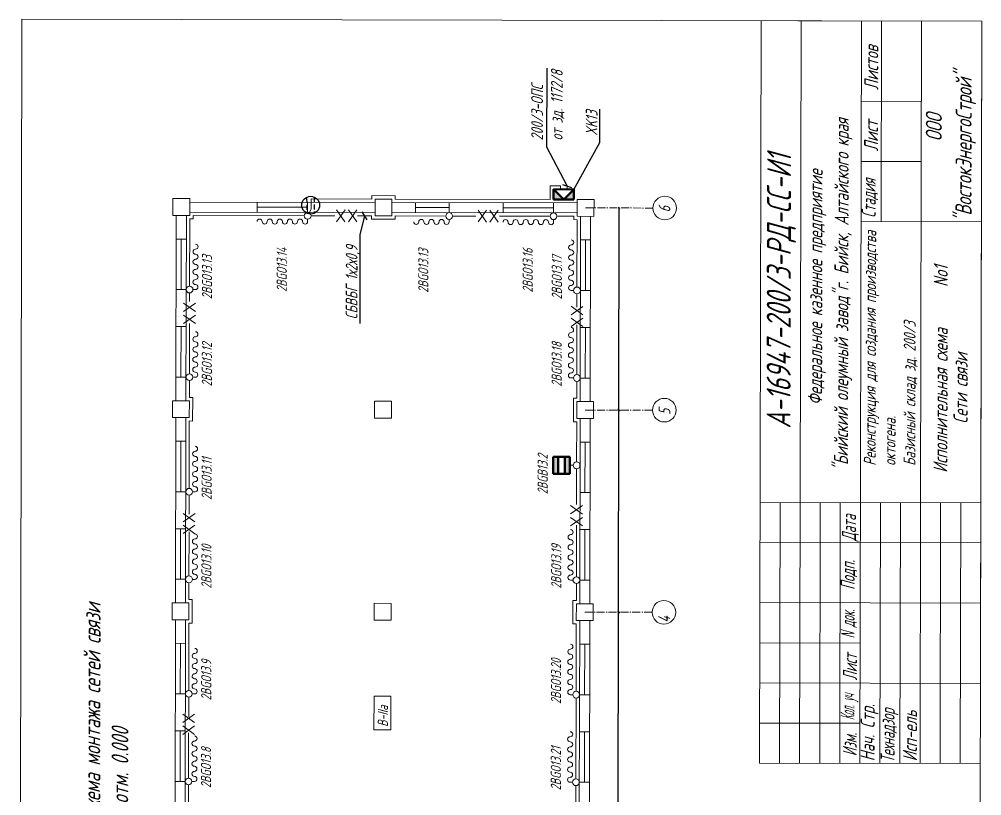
# Model space of a CAD drawing. Header units: millimetres. Extents: x 11147 to 17246, y -744 to 6547.
# Drawn here: x 11562 to 12533, y 1619 to 2403 of the extents above; entities that cross this region are included whole.
import ezdxf
from ezdxf import colors
from ezdxf.entities.mleader import LeaderData, LeaderLine
from ezdxf.math import Vec2, Vec3

# ---------------------------------------------------------------- set-up
doc = ezdxf.new("R2010")
doc.units = ezdxf.units.MM
doc.linetypes.add('gost5', pattern=[7, 5, -2, 0])
doc.linetypes.add('gost6', pattern=[12, 8, -1.5, 1, -1.5])
doc.layers.get('Defpoints').update_dxf_attribs({"color": 33})
for name, color, linetype, lineweight in [('Датчики (Вновь)', 2, 'Continuous', 50), ('ИИ_ОФОРМЛЕНИЕ_025', 7, 'Continuous', 25), ('КаБель силовой (Вновь)', 1, 'Continuous', 60), ('Линия выноска', 137, 'Continuous', 20), ('Линия связи (Вновь)', 3, 'Continuous', 60), ('Осевая', 4, 'gost6', 25), ('Размерная', 4, 'Continuous', 25), ('Рамка толстая', 7, 'Continuous', 60), ('Рамка тонкая', 5, 'Continuous', 25), ('Строительный', 251, 'Continuous', 13), ('текст', 7, 'Continuous', 25), ('Щиты пульты (Вновь)', 5, 'Continuous', 50), ('Эл. аппараты (Вновь)', 93, 'Continuous', 50)]:
    doc.layers.add(name, color=color, linetype=linetype, lineweight=lineweight)
doc.styles.add('Simplex', font='simplex.shx', dxfattribs={"width": 0.7, "oblique": 15})
doc.styles.get("Standard").update_dxf_attribs({"font": 'arial.ttf'})
doc.dimstyles.new('ISO-25', dxfattribs={"dimtxt": 2.5, "dimasz": 2.5, "dimexe": 1.25, "dimexo": 0.625, "dimtad": 1, "dimtxsty": 'Standard', "dimcen": 2.5, "dimadec": 0, "dimazin": 0, "dimtfac": 1, "dimtmove": 0, "dimatfit": 3, "dimfxl": 1, "dimarcsym": 0})

# ---------------------------------------------------------------- blocks, each defined once
blk = doc.blocks.new('_ArchTick')
at = {"color": 0, "linetype": 'ByBlock', "const_width": 0.15}
blk.add_lwpolyline([(-0.5, -0.5), (0.5, 0.5)], dxfattribs=at)
blk = doc.blocks.new('*D121')
at = {"layer": 'Defpoints', "color": 0, "lineweight": 80, "transparency": 16777216}
for p in [(12166.67, 1804.13), (12166.67, 1804.13), (12166.25, 1600.13)]:
    blk.add_point(p, dxfattribs=at)
at = {"layer": 'Размерная', "color": 0, "lineweight": -2, "transparency": 16777216}
for p, q in [((12166.25, 1600.13), (12166.67, 1804.13)), ((12167.3, 1804.13), (12167.92, 1804.13)), ((12166.87, 1600.13), (12167.5, 1600.13))]:
    blk.add_line(p, q, dxfattribs=at)
at = {"layer": 'Размерная', "color": 0, "lineweight": -2, "transparency": 16777216, "xscale": 2.5, "yscale": 2.5, "zscale": 2.5}
for p, rotation in [((12166.67, 1804.13), 89.88075628171742), ((12166.25, 1600.13), 269.8807562817174)]:
    blk.add_blockref('_ArchTick', p, dxfattribs=dict(at, rotation=rotation))
blk = doc.blocks.new('*D122')
at = {"layer": 'Defpoints', "color": 0, "lineweight": 80, "transparency": 16777216}
for p in [(12167.1, 2008.13), (12167.1, 2008.13), (12166.67, 1804.13)]:
    blk.add_point(p, dxfattribs=at)
at = {"layer": 'Размерная', "color": 0, "lineweight": -2, "transparency": 16777216}
for p, q in [((12166.47, 2008.13), (12165.85, 2008.13)), ((12166.67, 1804.13), (12167.1, 2008.13)), ((12167.3, 1804.13), (12167.92, 1804.13))]:
    blk.add_line(p, q, dxfattribs=at)
at = {"layer": 'Размерная', "color": 0, "lineweight": -2, "transparency": 16777216, "xscale": 2.5, "yscale": 2.5, "zscale": 2.5}
for p, rotation in [((12167.1, 2008.13), 89.88075628171742), ((12166.67, 1804.13), 269.8807562817174)]:
    blk.add_blockref('_ArchTick', p, dxfattribs=dict(at, rotation=rotation))
blk = doc.blocks.new('*D123')
at = {"layer": 'Defpoints', "color": 0, "lineweight": 80, "transparency": 16777216}
for p in [(12167.52, 2212.13), (12167.52, 2212.13), (12167.1, 2008.13)]:
    blk.add_point(p, dxfattribs=at)
at = {"layer": 'Размерная', "color": 0, "lineweight": -2, "transparency": 16777216}
for p, q in [((12166.9, 2212.13), (12166.27, 2212.13)), ((12167.1, 2008.13), (12167.52, 2212.13)), ((12167.72, 2008.13), (12168.35, 2008.13))]:
    blk.add_line(p, q, dxfattribs=at)
at = {"layer": 'Размерная', "color": 0, "lineweight": -2, "transparency": 16777216, "xscale": 2.5, "yscale": 2.5, "zscale": 2.5}
for p, rotation in [((12167.52, 2212.13), 89.88075628171742), ((12167.1, 2008.13), 269.8807562817174)]:
    blk.add_blockref('_ArchTick', p, dxfattribs=dict(at, rotation=rotation))
blk = doc.blocks.new('_Oblique')
at = {"color": 0, "linetype": 'ByBlock', "lineweight": -2}
blk.add_line((-0.5, -0.5), (0.5, 0.5), dxfattribs=at)
blk = doc.blocks.new('A$C4BB167BF')
at = {"layer": 'Щиты пульты (Вновь)', "true_color": 0xc7c8ca}
h = blk.add_hatch(color=9, dxfattribs=at)
h.paths.add_polyline_path([(0, 3), (0, 0), (3, 3)])
h.paths.add_polyline_path([(6, 3), (3, 3), (6, 0)])
at = {"layer": 'Щиты пульты (Вновь)', "color": 252, "true_color": 0x939598}
for p, q in [((0, 3), (0, 0)), ((6, 3), (0, 3)), ((0, 0), (3, 3)), ((3, 3), (6, 0)), ((6, 0), (6, 3)), ((0, 0), (6, 0))]:
    blk.add_line(p, q, dxfattribs=at)
blk = doc.blocks.new('_None')
blk = doc.blocks.new('A$C42F14C84')
at = {"layer": 'Датчики (Вновь)', "true_color": 0x000000}
h = blk.add_hatch(color=18, dxfattribs=at)
h.paths.add_polyline_path([(5, 3.5), (5, 5), (0, 5), (0, 3.5)])
h.paths.add_polyline_path([(0, 1.5), (0, 0), (5, 0), (5, 1.5)])
at = {"layer": 'Датчики (Вновь)', "color": 18, "true_color": 0x000000}
for p, q in [((0, 5), (0, 0)), ((5, 5), (0, 5)), ((0, 3.5), (5, 3.5)), ((5, 0), (5, 5)), ((0, 1.5), (5, 1.5)), ((0, 0), (5, 0))]:
    blk.add_line(p, q, dxfattribs=at)

msp = doc.modelspace()

# ---------------------------------------------------------------- linework, layer by layer
at = {"color": 18, "lineweight": 20, "true_color": 0x000000}
for p, q in [((12309.04149, 1651.78424), (12310.60083, 2401.03262)), ((12347.72575, 2400.95535), (12533.35034, 2400.56903)), ((12350.08928, 1914.94938), (12351.10074, 2400.94833)), ((12410.29127, 1651.57352), (12411.85061, 2400.8219)), ((12431.67912, 2198.28019), (12432.10056, 2400.77975)), ((12471.58901, 1914.69652), (12472.60047, 2400.69547)), ((12532.0509, 1776.19539), (12533.35034, 2400.56903)), ((12411.68203, 2319.82207), (12472.4319, 2319.69564)), ((12411.5556, 2259.0722), (12472.30547, 2258.94577)), ((12411.42916, 2198.32234), (12532.9289, 2198.06947)), ((12309.58937, 1915.03367), (12532.33888, 1914.57009)), ((12329.29145, 1651.7421), (12329.83932, 1914.99153)), ((12349.5414, 1651.69995), (12350.08928, 1914.94938)), ((12369.79136, 1651.65781), (12370.33923, 1914.90724)), ((12390.04132, 1651.61566), (12390.58919, 1914.86509)), ((12430.54123, 1651.53138), (12431.0891, 1914.78081)), ((12450.79118, 1651.48923), (12451.33906, 1914.73866)), ((12471.04114, 1651.44709), (12471.58901, 1914.69652)), ((12491.2911, 1651.40494), (12491.83897, 1914.65437)), ((12511.54105, 1651.3628), (12512.08893, 1914.61223)), ((12309.50508, 1874.53376), (12532.25459, 1874.07017)), ((12309.37864, 1813.78389), (12532.12816, 1813.3203)), ((12309.29436, 1773.28398), (12410.54414, 1773.07326)), ((12309.21007, 1732.78407), (12531.95959, 1732.32048)), ((12309.12578, 1692.28415), (12410.37556, 1692.07343)), ((12309.04149, 1651.78424), (12531.79101, 1651.32066))]:
    msp.add_line(p, q, dxfattribs=at)
at = {"color": 1, "linetype": 'gost5', "lineweight": 30}
for p, q in [((11851.99998, 2222.15816), (11852.09488, 2207.95612)), ((11859.59216, 2222.51606), (11859.43556, 2207.0688))]:
    msp.add_line(p, q, dxfattribs=at)
at = {"color": 5, "lineweight": 30}
msp.add_circle((11856.09176, 2214.92417), 8.97299, dxfattribs=at)
at = {"layer": 'КаБель силовой (Вновь)', "lineweight": 20}
for p, q in [((11852.99169, 2198.33231), (11852.997, 2200.8823)), ((11995.79138, 2198.03511), (11995.79669, 2200.58511)), ((12101.19115, 2197.81575), (12101.19646, 2200.36575)), ((11739.79865, 2129.71773), (11737.24865, 2129.72304)), ((12118.89782, 2128.92875), (12121.44782, 2128.92345)), ((11739.61467, 2041.31792), (11737.06467, 2041.32323)), ((12118.71385, 2040.52894), (12121.26384, 2040.52364)), ((11739.37408, 1925.71818), (11736.82409, 1925.72348)), ((11739.1901, 1837.31837), (11736.64011, 1837.32367)), ((12118.28928, 1836.52939), (12120.83928, 1836.52408)), ((11738.94952, 1721.71862), (11736.39952, 1721.72392)), ((12118.0487, 1720.92964), (12120.59869, 1720.92433)), ((11738.76554, 1633.31881), (11736.21555, 1633.32412)), ((12117.86472, 1632.52983), (12120.41471, 1632.52452))]:
    msp.add_line(p, q, dxfattribs=at)
for centre, start, end in [((11804.5418, 2198.43314), 359.88075628, 179.88075628), ((11809.64178, 2198.42252), 179.88075628, 359.88075628), ((11814.74177, 2198.41191), 359.88075628, 179.88075628), ((11819.84176, 2198.4013), 179.88075628, 359.88075628), ((11824.94175, 2198.39068), 359.88075628, 179.88075628), ((11830.04174, 2198.38007), 179.88075628, 359.88075628), ((11835.14173, 2198.36945), 359.88075628, 179.88075628), ((11840.24172, 2198.35884), 179.88075628, 359.88075628), ((11845.34171, 2198.34823), 359.88075628, 179.88075628), ((11850.4417, 2198.33761), 179.88075628, 359.88075628), ((11962.64145, 2198.1041), 179.88075628, 359.88075628), ((11967.74144, 2198.09349), 359.88075628, 179.88075628), ((11972.84143, 2198.08287), 179.88075628, 359.88075628), ((11977.94142, 2198.07226), 359.88075628, 179.88075628), ((11983.04141, 2198.06165), 179.88075628, 359.88075628), ((11988.1414, 2198.05103), 359.88075628, 179.88075628), ((11993.24139, 2198.04042), 179.88075628, 359.88075628), ((12052.74126, 2197.91659), 359.88075628, 179.88075628), ((12057.84125, 2197.90597), 179.88075628, 359.88075628), ((12062.94124, 2197.89536), 359.88075628, 179.88075628), ((12068.04123, 2197.88474), 179.88075628, 359.88075628), ((12073.14121, 2197.87413), 359.88075628, 179.88075628), ((12078.2412, 2197.86352), 179.88075628, 359.88075628), ((12083.34119, 2197.8529), 359.88075628, 179.88075628), ((12088.44118, 2197.84229), 179.88075628, 359.88075628), ((12093.54117, 2197.83167), 359.88075628, 179.88075628), ((12098.64116, 2197.82106), 179.88075628, 359.88075628), ((12118.99866, 2177.37865), 269.88075628, 89.88075628), ((11739.87825, 2167.96765), 89.88075628, 269.88075628), ((11739.88887, 2173.06764), 269.88075628, 89.88075628), ((12118.98804, 2172.27866), 89.88075628, 269.88075628), ((12118.97743, 2167.17867), 269.88075628, 89.88075628), ((11739.85702, 2157.76767), 89.88075628, 269.88075628), ((11739.86764, 2162.86766), 269.88075628, 89.88075628), ((12118.96682, 2162.07868), 89.88075628, 269.88075628), ((12118.9562, 2156.97869), 269.88075628, 89.88075628), ((11739.83579, 2147.56769), 89.88075628, 269.88075628), ((11739.84641, 2152.66768), 269.88075628, 89.88075628), ((12118.94559, 2151.8787), 89.88075628, 269.88075628), ((12118.93497, 2146.77871), 269.88075628, 89.88075628), ((11739.81457, 2137.36772), 89.88075628, 269.88075628), ((11739.82518, 2142.46771), 269.88075628, 89.88075628), ((12118.92436, 2141.67873), 89.88075628, 269.88075628), ((12118.91375, 2136.57874), 269.88075628, 89.88075628), ((11739.80395, 2132.26773), 269.88075628, 89.88075628), ((12118.90313, 2131.47875), 89.88075628, 269.88075628), ((12118.81468, 2088.97884), 269.88075628, 89.88075628), ((11739.69427, 2079.56784), 89.88075628, 269.88075628), ((11739.70489, 2084.66783), 269.88075628, 89.88075628), ((12118.80407, 2083.87885), 89.88075628, 269.88075628), ((12118.79345, 2078.77886), 269.88075628, 89.88075628), ((11739.67305, 2069.36786), 89.88075628, 269.88075628), ((11739.68366, 2074.46785), 269.88075628, 89.88075628), ((12118.78284, 2073.67887), 89.88075628, 269.88075628), ((12118.77222, 2068.57888), 269.88075628, 89.88075628), ((11739.65182, 2059.16789), 89.88075628, 269.88075628), ((11739.66243, 2064.26788), 269.88075628, 89.88075628), ((12118.76161, 2063.47889), 89.88075628, 269.88075628), ((12118.751, 2058.37891), 269.88075628, 89.88075628), ((11739.63059, 2048.96791), 89.88075628, 269.88075628), ((11739.6412, 2054.0679), 269.88075628, 89.88075628), ((12118.74038, 2053.27892), 89.88075628, 269.88075628), ((12118.72977, 2048.17893), 269.88075628, 89.88075628), ((11739.61997, 2043.86792), 269.88075628, 89.88075628), ((12118.71915, 2043.07894), 89.88075628, 269.88075628), ((11739.45369, 1963.96809), 89.88075628, 269.88075628), ((11739.4643, 1969.06808), 269.88075628, 89.88075628), ((11739.43246, 1953.76811), 89.88075628, 269.88075628), ((11739.44307, 1958.8681), 269.88075628, 89.88075628), ((11739.41123, 1943.56814), 89.88075628, 269.88075628), ((11739.42185, 1948.66813), 269.88075628, 89.88075628), ((11739.39, 1933.36816), 89.88075628, 269.88075628), ((11739.40062, 1938.46815), 269.88075628, 89.88075628), ((11739.37939, 1928.26817), 269.88075628, 89.88075628), ((12118.39012, 1884.97928), 269.88075628, 89.88075628), ((11739.26971, 1875.56828), 89.88075628, 269.88075628), ((11739.28032, 1880.66827), 269.88075628, 89.88075628), ((12118.3795, 1879.87929), 89.88075628, 269.88075628), ((12118.36889, 1874.7793), 269.88075628, 89.88075628), ((11739.24848, 1865.36831), 89.88075628, 269.88075628), ((11739.2591, 1870.46829), 269.88075628, 89.88075628), ((12118.35827, 1869.67931), 89.88075628, 269.88075628), ((12118.34766, 1864.57933), 269.88075628, 89.88075628), ((11739.22725, 1855.16833), 89.88075628, 269.88075628), ((11739.23787, 1860.26832), 269.88075628, 89.88075628), ((12118.33705, 1859.47934), 89.88075628, 269.88075628), ((12118.32643, 1854.37935), 269.88075628, 89.88075628), ((11739.20603, 1844.96835), 89.88075628, 269.88075628), ((11739.21664, 1850.06834), 269.88075628, 89.88075628), ((12118.31582, 1849.27936), 89.88075628, 269.88075628), ((12118.3052, 1844.17937), 269.88075628, 89.88075628), ((11739.19541, 1839.86836), 269.88075628, 89.88075628), ((12118.29459, 1839.07938), 89.88075628, 269.88075628), ((12118.14953, 1769.37953), 269.88075628, 89.88075628), ((11739.02912, 1759.96853), 89.88075628, 269.88075628), ((11739.03974, 1765.06852), 269.88075628, 89.88075628), ((12118.13892, 1764.27954), 89.88075628, 269.88075628), ((12118.1283, 1759.17955), 269.88075628, 89.88075628), ((11739.0079, 1749.76856), 89.88075628, 269.88075628), ((11739.01851, 1754.86855), 269.88075628, 89.88075628), ((12118.11769, 1754.07956), 89.88075628, 269.88075628), ((12118.10707, 1748.97958), 269.88075628, 89.88075628), ((11738.98667, 1739.56858), 89.88075628, 269.88075628), ((11738.99728, 1744.66857), 269.88075628, 89.88075628), ((12118.09646, 1743.87959), 89.88075628, 269.88075628), ((12118.08585, 1738.7796), 269.88075628, 89.88075628), ((11738.96544, 1729.3686), 89.88075628, 269.88075628), ((11738.97605, 1734.46859), 269.88075628, 89.88075628), ((12118.07523, 1733.67961), 89.88075628, 269.88075628), ((12118.06462, 1728.57962), 269.88075628, 89.88075628), ((11738.95483, 1724.26861), 269.88075628, 89.88075628), ((12118.054, 1723.47963), 89.88075628, 269.88075628), ((12117.96555, 1680.97972), 269.88075628, 89.88075628), ((11738.84515, 1671.56873), 89.88075628, 269.88075628), ((11738.85576, 1676.66871), 269.88075628, 89.88075628), ((12117.95494, 1675.87973), 89.88075628, 269.88075628), ((12117.94433, 1670.77974), 269.88075628, 89.88075628), ((11738.82392, 1661.36875), 89.88075628, 269.88075628), ((11738.83453, 1666.46874), 269.88075628, 89.88075628), ((12117.93371, 1665.67976), 89.88075628, 269.88075628), ((12117.9231, 1660.57977), 269.88075628, 89.88075628), ((11738.80269, 1651.16877), 89.88075628, 269.88075628), ((11738.8133, 1656.26876), 269.88075628, 89.88075628), ((12117.91248, 1655.47978), 89.88075628, 269.88075628), ((12117.90187, 1650.37979), 269.88075628, 89.88075628), ((11738.78146, 1640.96879), 89.88075628, 269.88075628), ((11738.79208, 1646.06878), 269.88075628, 89.88075628), ((12117.89126, 1645.2798), 89.88075628, 269.88075628), ((12117.88064, 1640.17981), 269.88075628, 89.88075628), ((11738.77085, 1635.8688), 269.88075628, 89.88075628), ((12117.87003, 1635.07982), 89.88075628, 269.88075628)]:
    msp.add_arc(centre, 2.55, start, end, dxfattribs=at)
at = {"layer": 'Линия связи (Вновь)', "lineweight": 20}
for p, q in [((12097.86723, 2234.37275), (12097.83892, 2220.77278)), ((12108.06721, 2234.35152), (12097.86723, 2234.37275)), ((12108.06013, 2230.95153), (12108.06721, 2234.35152)), ((12114.86012, 2230.93738), (12114.86719, 2234.33737)), ((11917.64639, 2224.5478), (11917.63931, 2221.14781)), ((11941.44634, 2224.49827), (11917.64639, 2224.5478)), ((11856.43945, 2221.27518), (11856.41822, 2211.0752)), ((11917.63931, 2221.14781), (11856.43945, 2221.27518)), ((11941.43926, 2221.09828), (11941.44634, 2224.49827)), ((12097.83892, 2220.77278), (11941.43926, 2221.09828)), ((11856.41822, 2211.0752), (11854.53093, 2207.32017)), ((11882.21237, 2198.27149), (11890.73712, 2210.15378)), ((11882.23714, 2210.17147), (11890.71235, 2198.2538)), ((11894.11235, 2198.24672), (11902.63709, 2210.12901)), ((11894.13711, 2210.1467), (11902.61233, 2198.22903)), ((12025.00412, 2197.97431), (12033.52887, 2209.8566)), ((12025.02889, 2209.87429), (12033.5041, 2197.95662)), ((12036.9041, 2197.94955), (12045.42884, 2209.83183)), ((12036.92886, 2209.84952), (12045.40408, 2197.93186)), ((11733.85573, 2133.13011), (11733.99726, 2201.12996)), ((11733.99726, 2201.12996), (11737.39725, 2201.12289)), ((11737.39725, 2201.12289), (11737.40432, 2204.52288)), ((11737.40432, 2204.52288), (11849.60408, 2204.28937)), ((11856.40407, 2204.27522), (11880.45953, 2204.22515)), ((11903.49588, 2204.17721), (11917.60393, 2204.14785)), ((11917.60393, 2204.14785), (11917.59686, 2200.74785)), ((11917.59686, 2200.74785), (11941.39681, 2200.69832)), ((11941.39681, 2200.69832), (11941.40388, 2204.09831)), ((11941.40388, 2204.09831), (11992.40377, 2203.99217)), ((11999.20376, 2203.97802), (12022.64849, 2203.92923)), ((12046.78196, 2203.879), (12097.80354, 2203.77282)), ((12104.60353, 2203.75866), (12121.60349, 2203.72328)), ((12121.60349, 2203.72328), (12121.59642, 2200.32329)), ((12121.59642, 2200.32329), (12124.99641, 2200.31621)), ((12124.99641, 2200.31621), (12124.85489, 2132.31636)), ((11733.82392, 2117.84112), (11733.84158, 2126.33012)), ((12124.81258, 2111.98826), (12124.84074, 2125.51638)), ((11727.85238, 2107.49895), (11739.77004, 2115.97416)), ((11739.75235, 2107.47418), (11727.87007, 2115.99893)), ((12118.8467, 2104.3658), (12130.76437, 2112.84101)), ((12130.74668, 2104.34103), (12118.86439, 2112.86578)), ((11727.82761, 2095.59897), (11739.74528, 2104.07419)), ((11739.72759, 2095.57421), (11727.8453, 2104.09895)), ((12118.82194, 2092.46582), (12130.7396, 2100.94104)), ((12130.72191, 2092.44106), (12118.83963, 2100.9658)), ((11733.67176, 2044.7303), (11733.77765, 2095.6128)), ((12124.67091, 2043.91655), (12124.77531, 2094.08138)), ((11733.62222, 2020.93035), (11733.6576, 2037.93032)), ((12124.62138, 2020.11661), (12124.65676, 2037.11657)), ((11737.02222, 2020.92328), (11733.62222, 2020.93035)), ((11736.97268, 1997.12333), (11737.02222, 2020.92328)), ((12121.17185, 1996.32373), (12121.22139, 2020.12368)), ((12121.22139, 2020.12368), (12124.62138, 2020.11661)), ((11733.43117, 1929.13055), (11733.57269, 1997.1304)), ((11733.57269, 1997.1304), (11736.97268, 1997.12333)), ((12124.57185, 1996.31666), (12121.17185, 1996.32373)), ((12124.48748, 1955.77818), (12124.57185, 1996.31666)), ((12121.08041, 1952.38527), (12117.68042, 1952.39234)), ((12124.3984, 1912.97536), (12124.47332, 1948.9782)), ((11733.37722, 1903.20659), (11733.41702, 1922.33057)), ((12118.4282, 1903.27743), (12130.34586, 1911.75264)), ((12130.32817, 1903.25266), (12118.44589, 1911.77741)), ((11727.41081, 1895.3289), (11739.32847, 1903.80412)), ((11739.31078, 1895.30413), (11727.4285, 1903.82888)), ((12118.40343, 1891.37745), (12130.3211, 1899.85267)), ((12130.30341, 1891.35269), (12118.42112, 1899.87744)), ((11727.38604, 1883.42893), (11739.30371, 1891.90414)), ((11739.28602, 1883.40416), (11727.40373, 1891.92891)), ((11733.24719, 1840.73074), (11733.33987, 1885.26094)), ((12124.24635, 1839.917), (12124.35482, 1892.03962)), ((11733.19766, 1816.93079), (11733.23304, 1833.93076)), ((12124.19681, 1816.11705), (12124.23219, 1833.11701)), ((11736.59765, 1816.92372), (11733.19766, 1816.93079)), ((11736.54812, 1793.12377), (11736.59765, 1816.92372)), ((12120.74729, 1792.32417), (12120.79682, 1816.12412)), ((12120.79682, 1816.12412), (12124.19681, 1816.11705)), ((11733.00661, 1725.13099), (11733.14813, 1793.13085)), ((11733.14813, 1793.13085), (11736.54812, 1793.12377)), ((12124.14728, 1792.3171), (12120.74729, 1792.32417)), ((12124.00576, 1724.31725), (12124.14728, 1792.3171)), ((11732.95136, 1698.58738), (11732.99246, 1718.33101)), ((12123.82178, 1635.91744), (12123.99161, 1717.51726)), ((11726.98926, 1692.77694), (11738.90692, 1701.25216)), ((11738.88923, 1692.75218), (11727.00695, 1701.27692)), ((11726.96449, 1680.87697), (11738.88216, 1689.35218)), ((11738.86447, 1680.8522), (11726.98218, 1689.37695)), ((11732.82263, 1636.73118), (11732.91742, 1682.27658)), ((11732.7731, 1612.93124), (11732.80848, 1629.9312)), ((12123.77225, 1612.11749), (12123.80763, 1629.11745))]:
    msp.add_line(p, q, dxfattribs=at)
at = {"layer": 'Осевая', "lineweight": 20}
for p, q in [((12133.52116, 2212.1985), (12201.52101, 2212.05698)), ((12133.09659, 2008.19894), (12201.09645, 2008.05742)), ((12132.67203, 1804.19938), (12200.67188, 1804.05786))]:
    msp.add_line(p, q, dxfattribs=at)
at = {"layer": 'Рамка толстая', "color": 18, "lineweight": 20, "true_color": 0x000000}
for p, q in [((11561.95295, 1069.46282), (11564.72744, 2402.58493)), ((11564.72744, 2402.58493), (12533.35034, 2400.56903)), ((12530.57585, 1067.44692), (12533.35034, 2400.56903))]:
    msp.add_line(p, q, dxfattribs=at)
at = {"layer": 'Рамка тонкая', "lineweight": 20}
for p, q in [((11919.99531, 1719.50638), (11919.92455, 1685.50645)), ((11936.99527, 1719.471), (11919.99531, 1719.50638)), ((11936.92451, 1685.47107), (11936.99527, 1719.471)), ((11919.92455, 1685.50645), (11936.92451, 1685.47107))]:
    msp.add_line(p, q, dxfattribs=at)
for centre in [(12213.42098, 2212.03221), (12212.99642, 2008.03265), (12212.57186, 1804.0331)]:
    msp.add_circle(centre, 11.9, dxfattribs=at)
at = {"layer": 'Строительный', "lineweight": 20}
for p, q in [((11717.03975, 2221.5653), (11717.00437, 2204.56533)), ((11734.03971, 2221.52992), (11717.03975, 2221.5653)), ((11734.00433, 2204.52995), (11734.03971, 2221.52992)), ((11734.03264, 2218.12992), (11921.03223, 2217.74074)), ((11802.01126, 2207.78843), (11802.03249, 2217.9884)), ((11853.03238, 2217.88226), (11853.01115, 2207.68228)), ((11921.03931, 2221.14073), (11921.00393, 2204.14077)), ((11938.03927, 2221.10535), (11921.03931, 2221.14073)), ((11938.00389, 2204.10539), (11938.03927, 2221.10535)), ((11938.03219, 2217.70536), (12125.03179, 2217.31618)), ((11961.81091, 2207.45585), (11961.83214, 2217.65583)), ((11995.83207, 2217.58507), (11995.81084, 2207.38509)), ((12050.21072, 2207.27187), (12050.23195, 2217.47185)), ((12101.23184, 2217.36571), (12101.21061, 2207.16573)), ((12125.03887, 2220.71617), (12125.00348, 2203.71621)), ((12142.03883, 2220.68079), (12125.03887, 2220.71617)), ((12142.00345, 2203.68083), (12142.03883, 2220.68079)), ((11734.01141, 2207.92995), (11921.011, 2207.54076)), ((11802.02187, 2212.88841), (11853.02176, 2212.78227)), ((11938.01097, 2207.50538), (12125.01056, 2207.1162)), ((11961.82153, 2212.55584), (11995.82145, 2212.48508)), ((12050.22134, 2212.37186), (12101.22123, 2212.26572)), ((11717.00437, 2204.56533), (11734.00433, 2204.52995)), ((11720.01518, 2017.55866), (11720.40436, 2204.55826)), ((11730.21516, 2017.53744), (11730.60434, 2204.53703)), ((11921.00393, 2204.14077), (11938.00389, 2204.10539)), ((12125.00348, 2203.71621), (12142.00345, 2203.68083)), ((12128.01429, 2016.70954), (12128.40348, 2203.70913)), ((12138.21427, 2016.68831), (12138.60346, 2203.6879)), ((11720.35483, 2180.75831), (11730.55481, 2180.73708)), ((11725.34868, 2129.74781), (11725.45482, 2180.7477)), ((12128.35395, 2179.90918), (12138.55392, 2179.88795)), ((12133.34779, 2128.89868), (12133.45393, 2179.89857)), ((11730.44867, 2129.73719), (11720.24869, 2129.75842)), ((12138.44778, 2128.88807), (12128.2478, 2128.90929)), ((11720.17085, 2092.3585), (11730.37083, 2092.33727)), ((11725.1647, 2041.348), (11725.27084, 2092.34789)), ((12128.16997, 2091.50937), (12138.36995, 2091.48815)), ((12133.16382, 2040.49887), (12133.26996, 2091.49876)), ((11730.26469, 2041.33738), (11720.06471, 2041.35861)), ((12138.2638, 2040.48826), (12128.06383, 2040.50948)), ((11716.61519, 2017.56574), (11716.5798, 2000.56578)), ((11733.61515, 2017.53036), (11716.61519, 2017.56574)), ((11733.57977, 2000.5304), (11733.61515, 2017.53036)), ((11920.61474, 2017.14118), (11920.57936, 2000.14121)), ((11937.61471, 2017.1058), (11920.61474, 2017.14118)), ((11937.57933, 2000.10583), (11937.61471, 2017.1058)), ((12124.6143, 2016.71661), (12124.57892, 1999.71665)), ((12141.61426, 2016.68123), (12124.6143, 2016.71661)), ((12141.57888, 1999.68127), (12141.61426, 2016.68123)), ((11716.5798, 2000.56578), (11733.57977, 2000.5304)), ((11719.59061, 1813.55911), (11719.9798, 2000.5587)), ((11729.79059, 1813.53788), (11730.17978, 2000.53747)), ((11920.57936, 2000.14121), (11937.57933, 2000.10583)), ((12124.57892, 1999.71665), (12141.57888, 1999.68127)), ((12127.58973, 1812.70998), (12127.97891, 1999.70957)), ((12137.78971, 1812.68875), (12138.17889, 1999.68835)), ((11719.93027, 1976.75875), (11730.13024, 1976.73752)), ((11724.92411, 1925.74825), (11725.03025, 1976.74814)), ((12127.92938, 1975.90962), (12138.12936, 1975.8884)), ((12132.92323, 1924.89912), (12133.02937, 1975.89901)), ((11730.0241, 1925.73763), (11719.82412, 1925.75886)), ((12138.02322, 1924.88851), (12127.82324, 1924.90974)), ((11719.74629, 1888.35894), (11729.94627, 1888.33772)), ((11724.74014, 1837.34844), (11724.84628, 1888.34833)), ((12127.7454, 1887.50982), (12137.94538, 1887.48859)), ((12132.73925, 1836.49931), (12132.84539, 1887.4992)), ((11729.84012, 1837.33783), (11719.64015, 1837.35905)), ((12137.83924, 1836.4887), (12127.63926, 1836.50993)), ((11716.19062, 1813.56618), (11716.15524, 1796.56622)), ((11733.19058, 1813.5308), (11716.19062, 1813.56618)), ((11733.1552, 1796.53084), (11733.19058, 1813.5308)), ((11920.19018, 1813.14162), (11920.1548, 1796.14165)), ((11937.19014, 1813.10624), (11920.19018, 1813.14162)), ((11937.15476, 1796.10627), (11937.19014, 1813.10624)), ((12124.18974, 1812.71705), (12124.15436, 1795.71709)), ((12141.1897, 1812.68167), (12124.18974, 1812.71705)), ((12141.15432, 1795.68171), (12141.1897, 1812.68167)), ((11716.15524, 1796.56622), (11733.1552, 1796.53084)), ((11719.16605, 1609.55955), (11719.55523, 1796.55914)), ((11729.36603, 1609.53832), (11729.75521, 1796.53791)), ((11920.1548, 1796.14165), (11937.15476, 1796.10627)), ((12124.15436, 1795.71709), (12141.15432, 1795.68171)), ((12127.16517, 1608.71042), (12127.55435, 1795.71002)), ((12137.36515, 1608.68919), (12137.75433, 1795.68879)), ((11719.5057, 1772.75919), (11729.70568, 1772.73797)), ((11724.49955, 1721.74869), (11724.60569, 1772.74858)), ((12127.50482, 1771.91007), (12137.7048, 1771.88884)), ((12132.49867, 1720.89956), (12132.60481, 1771.89945)), ((11729.59954, 1721.73808), (11719.39956, 1721.7593)), ((12137.59865, 1720.88895), (12127.39868, 1720.91018)), ((11719.32172, 1684.35939), (11729.5217, 1684.33816)), ((11724.31557, 1633.34888), (11724.42171, 1684.34877)), ((12127.32084, 1683.51026), (12137.52082, 1683.48903)), ((12132.31469, 1632.49975), (12132.42083, 1683.49964)), ((11729.41556, 1633.33827), (11719.21558, 1633.3595)), ((12137.41468, 1632.48914), (12127.2147, 1632.51037))]:
    msp.add_line(p, q, dxfattribs=at)
at = {"layer": 'Эл. аппараты (Вновь)', "lineweight": 20}
for centre in [(11853.00407, 2204.28229), (11853.00407, 2204.28229), (11995.80376, 2203.9851), (11995.80376, 2203.9851), (12101.20354, 2203.76574), (12101.20354, 2203.76574), (11733.84866, 2129.73012), (11733.84866, 2129.73012), (12124.84781, 2128.91637), (12124.84781, 2128.91637), (11733.66468, 2041.33031), (11733.66468, 2041.33031), (12124.66383, 2040.51656), (12124.66383, 2040.51656), (12124.4804, 1952.37819), (11733.42409, 1925.73056), (11733.42409, 1925.73056), (11733.24012, 1837.33075), (11733.24012, 1837.33075), (12124.23927, 1836.517), (12124.23927, 1836.517), (11732.99953, 1721.731), (11732.99953, 1721.731), (12123.99868, 1720.91725), (12123.99868, 1720.91725), (11732.81555, 1633.33119), (11732.81555, 1633.33119), (12123.81471, 1632.51744), (12123.81471, 1632.51744)]:
    msp.add_circle(centre, 3.4, dxfattribs=at)

# ---------------------------------------------------------------- block references
at = {"lineweight": 20, "xscale": 3.4, "yscale": 3.4, "zscale": 3.4, "rotation": 179.8807562816986}
msp.add_blockref('A$C4BB167BF', (12121.65994, 2230.92312), dxfattribs=at)
at = {"layer": 'Строительный', "lineweight": 20, "xscale": 3.4, "yscale": 3.4, "zscale": 3.4, "rotation": 89.88075628169861}
msp.add_blockref('A$C42F14C84', (12117.66274, 1943.89226), dxfattribs=at)

# ---------------------------------------------------------------- texts
at = {"color": 18, "lineweight": 20, "true_color": 0x000000, "style": 'Simplex', "oblique": 15}
for s, height, width, p in [('Листов', 14.175, 0.7, (12428.9182, 2331.17771)), ('"ВостокЭнергоСтрой"', 16.2, 0.7, (12522.99596, 2197.69601)), ('"Бийский олеумный завод"г. Бийск, Алтайского края', 14.175, 0.7, (12398.41802, 1946.72834)), ('Лист', 14.175, 0.7, (12428.78948, 2269.33011)), ('ООО', 16.2, 0.7, (12493.08025, 2279.41219)), ('А-16947-200/3-РД-СС-И1', 24.3, 0.7, (12340.40864, 1989.47411)), ('Федеральное казенное предприятие', 14.175, 0.7, (12372.23142, 2013.25404)), ('Стадия', 14.175, 0.6, (12426.28736, 2202.2432)), ('No1', 14.175, 0.7, (12499.08125, 2132.44051)), ('Исполнительная схема ', 14.175, 0.7, (12498.69085, 1944.85841)), ('Сети связи', 14.175, 0.7, (12519.00229, 1994.43634)), ('Дата', 14.175, 0.6, (12406.37054, 1875.85784)), ('Подп.', 14.175, 0.6, (12405.25564, 1826.65645)), ('док.', 14.175, 0.5, (12405.17713, 1788.93043)), ('N', 14.175, 0.5, (12405.15366, 1777.6564)), ('Лист', 14.175, 0.6, (12407.42834, 1735.45403)), ('Кол. уч', 14.175, 0.4, (12404.98193, 1695.1386)), ('Нач. Стр.', 14.175, 0.7, (12425.14573, 1653.70261)), ('Технадзор', 14.175, 0.6, (12445.39288, 1652.31047)), ('Исп-ель', 14.175, 0.7, (12468.00814, 1653.6134)), ('Изм.', 14.175, 0.6, (12407.26876, 1658.77939))]:
    msp.add_text(s, height=height, rotation=89.88075628, dxfattribs=dict(at, width=width)).set_placement(p)
at = {"layer": 'ИИ_ОФОРМЛЕНИЕ_025', "color": 18, "lineweight": 20, "true_color": 0x000000, "insert": (12414.33965, 1952.00752), "char_height": 12, "attachment_point": 1, "rotation": 89.88075628}
msp.add_mtext_dynamic_manual_height_columns('{\\Fsimplex|c204;\\Q15;\\W0.7;Реконструкция для создания производства октогена. \\PБазисный склад зд. 200/3}', width=276.2589272, gutter_width=12.5, heights=[0], dxfattribs=at)
at = {"layer": 'текст', "lineweight": 20, "attachment_point": 1, "rotation": 89.88075628, "style": 'Simplex'}
for s, width, insert, char_height in [('\\pi-0.27255;6', 6.0958109, (12207.18453, 2208.02631), 11.9), ('\\pi-25.387;2BGO13.14', 5, (11821.82223, 2152.84886), 10.2), ('\\pi-25.897;2BGO13.13', 5, (11964.62192, 2152.55167), 10.2), ('\\pi-25.531;2BGO13.16', 5, (12070.02169, 2152.33231), 10.2), ('\\pi-25.897;2BGO13.13', 5, (11746.38115, 2146.09846), 10.2), ('\\pi-26.067;2BGO13.17', 5, (12099.4254, 2145.99788), 10.2), ('\\pi-25.636;2BGO13.12', 5, (11746.19717, 2057.69866), 10.2), ('\\pi-25.701;2BGO13.18', 5, (12099.24142, 2057.59807), 10.2), ('\\pi-0.62272;5', 6.0958109, (12207.21535, 2003.84276), 11.9), ('\\pi-22.746;2BGB13.2', 5, (12085.06785, 1945.99399), 10.2), ('\\pi-24.537;2BGO13.11', 5, (11745.95659, 1942.09891), 10.2), ('\\pi-25.636;2BGO13.10', 5, (11745.77261, 1853.6991), 10.2), ('\\pi-25.531;2BGO13.19', 5, (12098.81686, 1853.59851), 10.2), ('\\pi0.001707;4', 6.0958109, (12206.77788, 1793.63887), 11.9), ('\\pi-26.316;2BGO13.20', 5, (12098.57627, 1737.99876), 10.2), ('\\pi-22.811;2BGO13.9', 5, (11745.53203, 1738.09935), 10.2), ('\\pi-8.661;B-IIa', 10, (11923.83458, 1697.16271), 10.2), ('\\pi-22.981;2BGO13.8', 5, (11745.34805, 1649.69954), 10.2), ('\\pi-25.217;2BGO13.21', 5, (12098.3923, 1649.59895), 10.2)]:
    msp.add_mtext_dynamic_manual_height_columns(s, width=width, gutter_width=12.5, heights=[0], dxfattribs=dict(at, insert=insert, char_height=char_height))
at = {"layer": 'текст', "lineweight": 20, "ltscale": 100, "insert": (11626.37112, 1466.34815), "char_height": 17, "width": 836.672, "attachment_point": 1, "rotation": 89.88075628, "style": 'Simplex'}
msp.add_mtext('Исполнительная схема монтажа сетей связи\\PПлан зд.200/3 на отм. 0.000', dxfattribs=at)

# ---------------------------------------------------------------- dimensions: what is measured, and where the dimension line sits
at = {"layer": 'Размерная', "lineweight": 20}
for base, p1, p2, picture, middle in [((12167.52108, 2212.12774), (12167.09652, 2008.12818), (12167.52108, 2212.12774), '*D123', (12167.3088, 2110.12796)), ((12167.09652, 2008.12818), (12166.67196, 1804.12862), (12167.09652, 2008.12818), '*D122', (12166.88424, 1906.1284)), ((12166.67196, 1804.12862), (12166.24739, 1600.12906), (12166.67196, 1804.12862), '*D121', (12166.45967, 1702.12884))]:
    dim = msp.add_linear_dim(base=base, p1=p1, p2=p2, angle=89.88075628, text=' ', dimstyle='ISO-25', override={"dimlfac": 100, "dimtxsty": 'Simplex', "dimblk1": 'ArchTick', "dimblk2": 'ArchTick', "dimsah": 1}, dxfattribs=at)
    dim.commit()
    dim.dimension.update_dxf_attribs({"geometry": picture, "text_midpoint": middle})

# ---------------------------------------------------------------- leaders
at = {"layer": 'Линия выноска', "lineweight": 20}
ml = msp.add_multileader_mtext('Standard', dxfattribs=at)
ml.set_content('{\\C256;\\c0;200/3-ОПС \\Pот зд. 1172/8 }', color=2, style='Simplex')
ml.set_leader_properties()
ml.set_arrow_properties(name='OBLIQUE')
ml.build(insert=Vec2(0, 0))
ml.multileader.update_dxf_attribs({"text_left_attachment_type": 6, "text_right_attachment_type": 6, "dogleg_length": 0, "arrow_head_size": 6.8})
ctx = ml.context
ctx.base_point, ctx.char_height, ctx.arrow_head_size, ctx.landing_gap_size, ctx.plane_origin, ctx.plane_x_axis, ctx.plane_y_axis = Vec3(12094.45006, 2273.56144), 11.9, 6.8, 6.8, Vec3(12406.42024, 2719.82804), Vec3(0.002081194, 0.999997834), Vec3(-0.999997834, 0.002081194)
ctx.left_attachment, ctx.right_attachment = 6, 6
notes = []
notes.append((ctx, [(0, (1, 1, 0), (12094.45006, 2273.56144), (1, 0), 0, [(0, [(12114.86719, 2234.33737)], 0, [])])]))
ctx.mtext.insert, ctx.mtext.text_direction, ctx.mtext.rotation, ctx.mtext.flow_direction = Vec3(12078.59757, 2280.39444), Vec3(0.002081194, 0.999997834), 1.568715131, 5
ml = msp.add_multileader_mtext('Standard', dxfattribs=at)
ml.set_content('{\\C256;\\c0;XK13}', color=2, style='Simplex')
ml.set_leader_properties()
ml.set_arrow_properties(name='NONE')
ml.build(insert=Vec2(0, 0))
ml.multileader.update_dxf_attribs({"text_left_attachment_type": 6, "text_right_attachment_type": 6, "dogleg_length": 0, "arrow_head_size": 13.6})
ctx = ml.context
ctx.base_point, ctx.char_height, ctx.arrow_head_size, ctx.landing_gap_size, ctx.plane_origin, ctx.plane_x_axis, ctx.plane_y_axis = Vec3(12147.91117, 2278.18934), 11.9, 13.6, 6.8, Vec3(12348.98284, 2684.16886), Vec3(0.002081194, 0.999997834), Vec3(-0.999997834, 0.002081194)
ctx.left_attachment, ctx.right_attachment = 6, 6
notes.append((ctx, [(0, (1, 1, 0), (12147.91117, 2278.18934), (1, 0), 0, [(0, [(12121.6601, 2230.92322)], 0, [])])]))
ctx.mtext.insert, ctx.mtext.text_direction, ctx.mtext.rotation, ctx.mtext.flow_direction = Vec3(12133.64536, 2285.01904), Vec3(0.002081194, 0.999997834), 1.568715131, 5
ml = msp.add_multileader_mtext('Standard', dxfattribs=at)
ml.set_content('\\pxsm0.75;{\\C256;\\c0;СБВБГ 1х2х0,9}', color=2, style='Simplex')
ml.set_leader_properties()
ml.set_arrow_properties(name='OBLIQUE')
ml.build(insert=Vec2(0, 0))
ml.multileader.update_dxf_attribs({"text_left_attachment_type": 6, "text_right_attachment_type": 6, "dogleg_length": 8.32248, "arrow_head_size": 6.8})
ctx = ml.context
ctx.base_point, ctx.char_height, ctx.arrow_head_size, ctx.landing_gap_size, ctx.plane_origin, ctx.plane_x_axis, ctx.plane_y_axis = Vec3(11905.5923, 2078.26853), 11.9, 6.8, 6.8, Vec3(11898.18442, 1970.28348), Vec3(0.002081194, 0.999997834), Vec3(-0.999997834, 0.002081194)
ctx.left_attachment, ctx.right_attachment, ctx.text_align_type = 6, 6, 2
notes.append((ctx, [(1, (1, 1, 0), (11905.81453, 2185.04516), (-0.002081194, -0.999997834), 3.9363, [(0, [(11910.54991, 2204.16253)], 0, [])])]))
ctx.mtext.insert, ctx.mtext.text_direction, ctx.mtext.rotation, ctx.mtext.alignment, ctx.mtext.flow_direction = Vec3(11891.51221, 2174.3386), Vec3(0.002081194, 0.999997834), 1.568715131, 3, 5
for ctx, leaders in notes:
    for number, flags, end, landing, length, lines in leaders:
        leader = LeaderData()
        leader.index, (leader.has_last_leader_line, leader.has_dogleg_vector, leader.attachment_direction) = number, flags
        leader.last_leader_point, leader.dogleg_vector, leader.dogleg_length = Vec3(end), Vec3(landing), length
        for number, points, colour, breaks in lines:
            line = LeaderLine()
            line.index, line.vertices, line.color, line.breaks = number, Vec3.list(points), colors.encode_raw_color(colour), breaks
            leader.lines.append(line)
        ctx.leaders.append(leader)

doc.saveas('drawing.dxf')
